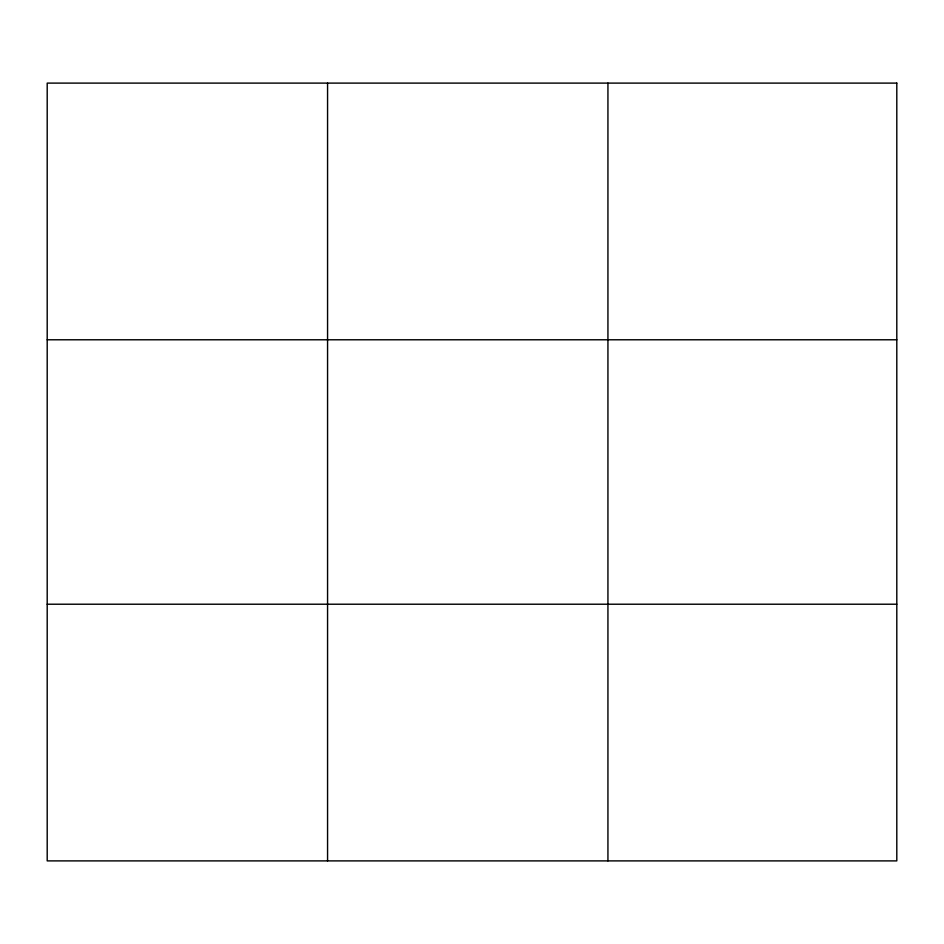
<?xml version="1.0" encoding="UTF-8"?>
<svg xmlns="http://www.w3.org/2000/svg" width="944" height="944" viewBox="0 0 944 944"><rect width="100%" height="100%" fill="white"/><g stroke="black" fill="none" stroke-linecap="round" stroke-linejoin="round"><path stroke-width="1.42" d="M327.568 860.893L327.568 83.107M607.936 860.893L607.936 83.107M47.2 339.781L896.8 339.781M47.2 604.219L896.8 604.219M896.8 83.107L896.8 860.893L47.2 860.893L47.2 83.107L896.8 83.107"/></g></svg>
